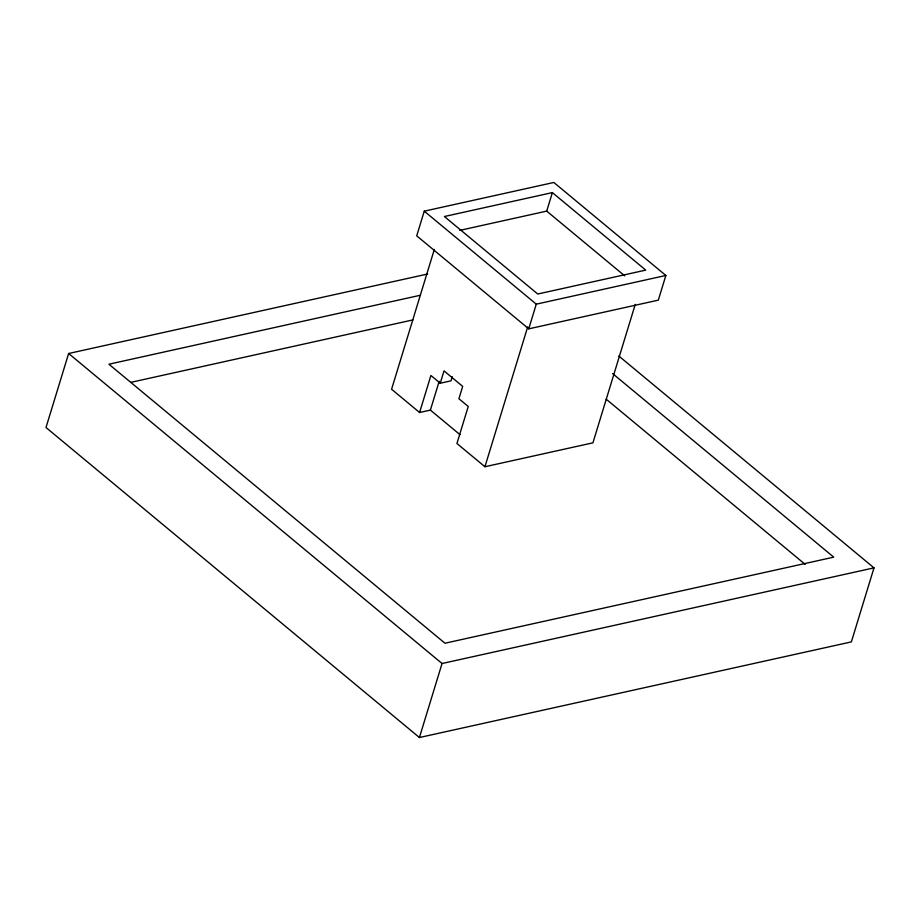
<?xml version="1.0" encoding="UTF-8"?>
<svg xmlns="http://www.w3.org/2000/svg" width="920" height="920" viewBox="0 0 920 920"><rect width="100%" height="100%" fill="white"/><g stroke="black" fill="none" stroke-linecap="round" stroke-linejoin="round"><path stroke-width="1.38" d="M427.662 273.999L68.632 353.498L46 427.512L419.416 737.529L851.368 641.895L874 567.87L618.792 355.994M424.258 211.163L416.714 235.83L528.735 328.842L658.317 300.15L665.861 275.471L553.84 182.47L424.258 211.163L536.279 304.163L665.861 275.471M434.332 249.412L391.586 389.24L419.589 412.493L430.387 410.101L460.046 434.711M419.589 412.493L430.905 375.475L440.243 383.226L451.041 380.834L452.295 376.728M430.387 410.101L439.185 381.305M440.243 383.226L444.015 370.886L462.679 386.388L458.907 398.728L468.245 406.479L456.929 443.486L484.932 466.739L592.928 442.83L635.26 304.382M459.77 230.368L546.721 211.117L552.379 192.602L645.736 270.112L537.74 294.02L444.394 216.522L552.379 192.602M484.932 466.739L527.689 326.922M528.735 328.842L536.279 304.163M419.416 737.529L442.048 663.515L874 567.87M420.463 295.228L108.905 364.216L444.969 643.23L833.727 557.152L612.628 373.589M130.824 382.363L412.919 319.907M546.721 211.117L624.703 275.851M606.188 399.176L805.184 564.385M68.632 353.498L442.048 663.515"/></g></svg>
